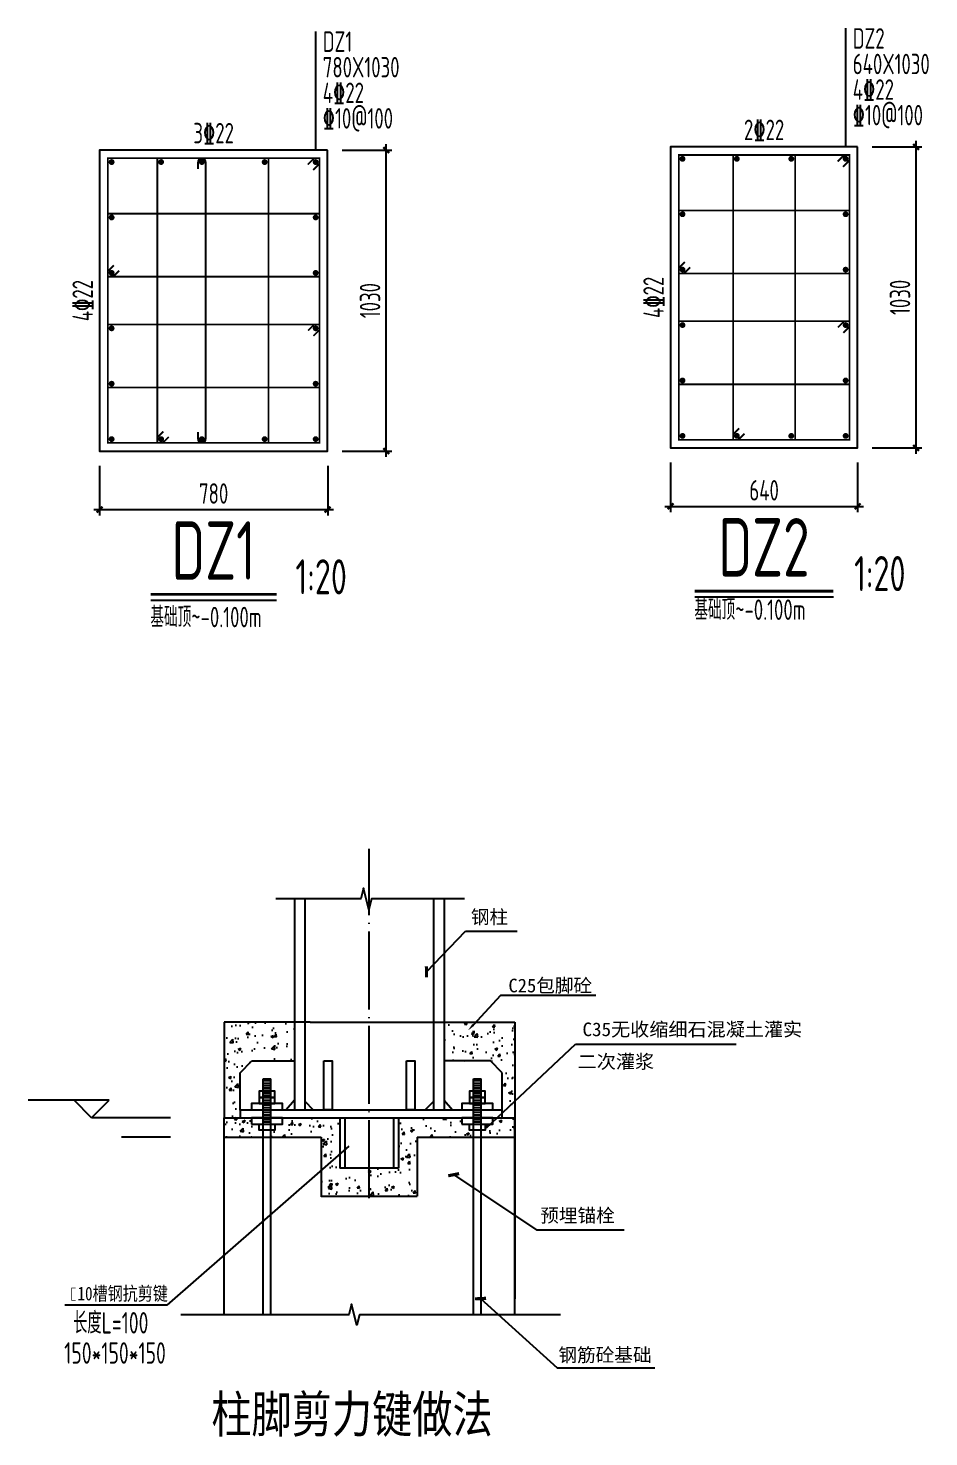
# Model space of a CAD drawing. Extents: x 2303022 to 2899168, y 17226141 to 18257813.
# Drawn here: x 2569208 to 2592313, y 18084294 to 18120440 of the extents above; entities that cross this region are included whole.
import ezdxf
from ezdxf.enums import TextEntityAlignment as Align

# ---------------------------------------------------------------- set-up
doc = ezdxf.new("R2010")
doc.units = 0
doc.header["$LTSCALE"] = 1000
doc.header["$MEASUREMENT"] = 0
doc.linetypes.add('DOTE', pattern=[2.42, 2, -0.2, 0.02, -0.2])
doc.layers.get('Defpoints').update_dxf_attribs({"color": 250})
for name, color, linetype in [('AXIS', 171, 'Continuous'), ('COLU_DE', 7, 'Continuous'), ('COLU_DE_DIM', 3, 'Continuous'), ('COLU_DE_NUM', 7, 'Continuous'), ('COLU_DE_REIN', 1, 'Continuous'), ('COLU_DE_TEXT', 7, 'Continuous'), ('dim', 7, 'Continuous'), ('PUB_DIM', 161, 'Continuous'), ('PUB_TEXT', 7, 'Continuous'), ('S', 2, 'Continuous'), ('中粗线', 2, 'Continuous'), ('剖断线', 253, 'Continuous'), ('文字', 4, 'Continuous'), ('标注', 7, 'Continuous'), ('标注尺寸', 253, 'Continuous'), ('结构', 2, 'Continuous')]:
    doc.layers.add(name, color=color, linetype=linetype)
doc.styles.add('-宋体', font='', dxfattribs={"width": 0.8})
doc.styles.get("Standard").update_dxf_attribs({"font": 'gbenor.shx', "bigfont": 'gbcbig.shx'})
doc.styles.add('TSSD_Dimension', font='Tssdeng.shx', dxfattribs={"width": 0.7, "bigfont": 'hztxt.shx'})
doc.styles.add('TSSD_Label', font='tssdeng.shx', dxfattribs={"width": 0.7, "bigfont": 'hztxt.shx'})
doc.styles.add('TSSD_REIN', font='tssdeng.shx', dxfattribs={"width": 0.7, "bigfont": 'tssdchn.shx'})
doc.styles.add('图框', font='')
doc.styles.get('-宋体').set_extended_font_data('SimSun')
doc.styles.get('图框').set_extended_font_data('SimSun')
doc.dimstyles.new('DIMN100', dxfattribs={"dimtxt": 250, "dimasz": 100, "dimexe": 200, "dimexo": 200, "dimgap": 100, "dimtad": 1, "dimdec": 0, "dimzin": 0, "dimdsep": 46, "dimtxsty": 'Standard', "dimblk": 'ARCHTICK', "dimcen": 0, "dimclrd": 8, "dimclre": 8, "dimclrt": 7, "dimadec": 0, "dimazin": 0, "dimtfac": 1, "dimtdec": 0, "dimtix": 1, "dimtmove": 2, "dimatfit": 3, "dimldrblk": 'ARCHTICK', "dimfxl": 0, "dimtolj": 1, "dimtzin": 0, "dimlwe": 20, "dimarcsym": 0})
doc.dimstyles.new('TSSD_20_150', dxfattribs={"dimtxt": 525, "dimasz": 150, "dimexe": 150, "dimexo": 375, "dimgap": 150, "dimtad": 1, "dimdec": 0, "dimlfac": 0.133333, "dimzin": 0, "dimdsep": 46, "dimtxsty": 'TSSD_Dimension', "dimblk": 'ARCHTICK', "dimblk1": 'ARCHTICK', "dimblk2": 'ARCHTICK', "dimcen": 0, "dimdle": 150, "dimclrt": 7, "dimadec": 0, "dimazin": 0, "dimtfac": 1, "dimtdec": 0, "dimtix": 1, "dimtmove": 2, "dimatfit": 3, "dimfxl": 0, "dimtolj": 1, "dimtzin": 0, "dimarcsym": 0})

# ---------------------------------------------------------------- blocks, each defined once
blk = doc.blocks.new('_ArchTick')
at = {"color": 0, "linetype": 'ByBlock', "const_width": 0.4}
blk.add_lwpolyline([(-0.5, -0.5), (0.5, 0.5)], dxfattribs=at)
blk = doc.blocks.new('*D310')
at = {"layer": 'COLU_DE_DIM', "color": 0, "lineweight": -2}
for p, q in [((2578391, 18109437), (2578391, 18117462)), ((2577266, 18117312), (2578541, 18117312)), ((2577266, 18109587), (2578541, 18109587))]:
    blk.add_line(p, q, dxfattribs=at)
at = {"layer": 'Defpoints', "color": 0}
for p in [(2576891, 18117312), (2578391, 18117312), (2576891, 18109587)]:
    blk.add_point(p, dxfattribs=at)
at = {"layer": 'COLU_DE_DIM', "color": 0, "lineweight": -2, "xscale": 150, "yscale": 150, "zscale": 150}
for p, rotation in [((2578391, 18117312), 90), ((2578391, 18109587), 270)]:
    blk.add_blockref('_ArchTick', p, dxfattribs=dict(at, rotation=rotation))
at = {"layer": 'COLU_DE_DIM', "color": 7, "insert": (2577978, 18113449), "char_height": 525, "attachment_point": 5, "rotation": 90, "style": 'TSSD_Dimension'}
blk.add_mtext('\\A1;1030', dxfattribs=at)
blk = doc.blocks.new('*D311')
at = {"layer": 'COLU_DE_DIM', "color": 0, "lineweight": -2}
for p, q in [((2571041, 18109212), (2571041, 18107937)), ((2576891, 18109212), (2576891, 18107937)), ((2570891, 18108087), (2577041, 18108087))]:
    blk.add_line(p, q, dxfattribs=at)
at = {"layer": 'Defpoints', "color": 0}
for p in [(2571041, 18109587), (2576891, 18109587), (2576891, 18108087)]:
    blk.add_point(p, dxfattribs=at)
at = {"layer": 'COLU_DE_DIM', "color": 0, "lineweight": -2, "xscale": 150, "yscale": 150, "zscale": 150, "rotation": 180}
blk.add_blockref('_ArchTick', (2571041, 18108087), dxfattribs=at)
at = {"layer": 'COLU_DE_DIM', "color": 0, "lineweight": -2, "xscale": 150, "yscale": 150, "zscale": 150}
blk.add_blockref('_ArchTick', (2576891, 18108087), dxfattribs=at)
at = {"layer": 'COLU_DE_DIM', "color": 7, "insert": (2573966, 18108499), "char_height": 525, "attachment_point": 5, "style": 'TSSD_Dimension'}
blk.add_mtext('\\A1;780', dxfattribs=at)
blk = doc.blocks.new('*D312')
at = {"layer": 'COLU_DE_DIM', "color": 0, "lineweight": -2}
for p, q in [((2590862, 18117395), (2592137, 18117395)), ((2591987, 18109520), (2591987, 18117545)), ((2590862, 18109670), (2592137, 18109670))]:
    blk.add_line(p, q, dxfattribs=at)
at = {"layer": 'Defpoints', "color": 0}
for p in [(2590487, 18117395), (2591987, 18117395), (2590487, 18109670)]:
    blk.add_point(p, dxfattribs=at)
at = {"layer": 'COLU_DE_DIM', "color": 0, "lineweight": -2, "xscale": 150, "yscale": 150, "zscale": 150}
for p, rotation in [((2591987, 18117395), 90), ((2591987, 18109670), 270)]:
    blk.add_blockref('_ArchTick', p, dxfattribs=dict(at, rotation=rotation))
at = {"layer": 'COLU_DE_DIM', "color": 7, "insert": (2591574, 18113532), "char_height": 525, "attachment_point": 5, "rotation": 90, "style": 'TSSD_Dimension'}
blk.add_mtext('\\A1;1030', dxfattribs=at)
blk = doc.blocks.new('*D313')
at = {"layer": 'COLU_DE_DIM', "color": 0, "lineweight": -2}
for p, q in [((2585687, 18109295), (2585687, 18108020)), ((2590487, 18109295), (2590487, 18108020)), ((2585537, 18108170), (2590637, 18108170))]:
    blk.add_line(p, q, dxfattribs=at)
at = {"layer": 'Defpoints', "color": 0}
for p in [(2585687, 18109670), (2590487, 18109670), (2590487, 18108170)]:
    blk.add_point(p, dxfattribs=at)
at = {"layer": 'COLU_DE_DIM', "color": 0, "lineweight": -2, "xscale": 150, "yscale": 150, "zscale": 150, "rotation": 180}
blk.add_blockref('_ArchTick', (2585687, 18108170), dxfattribs=at)
at = {"layer": 'COLU_DE_DIM', "color": 0, "lineweight": -2, "xscale": 150, "yscale": 150, "zscale": 150}
blk.add_blockref('_ArchTick', (2590487, 18108170), dxfattribs=at)
at = {"layer": 'COLU_DE_DIM', "color": 7, "insert": (2588087, 18108582), "char_height": 525, "attachment_point": 5, "style": 'TSSD_Dimension'}
blk.add_mtext('\\A1;640', dxfattribs=at)

msp = doc.modelspace()

# ---------------------------------------------------------------- hatches: boundary and pattern name
h = msp.add_hatch()
h.set_pattern_fill('混凝土', color=256, scale=100, style=0)
h.set_pattern_definition([(50, (3418347.9, 18028228.47), (717.2602, -62.75213), [75, -825]), (355, (3418347.9, 18028228.5), (-138.75133, 752.19213), [60, -660]), (100.4514, (3418407.65, 18028223.24), (578.5094, 689.43954), [63.7402, -701.1421]), (46.1842, (3418347.9, 18028428.5), (1067.24105, -165.519), [112.5, -1237.5]), (96.6356, (3418436.8, 18028414.7), (934.6627, 974.1179), [95.6103, -1051.713]), (351.1842, (3418347.9, 18028428.5), (934.662, 974.1186), [90, -990]), (21, (3418447.9, 18028378.47), (596.90705, -402.6189), [75, -825]), (326, (3418447.9, 18028378.5), (243.3153, 725.15005), [60, -660]), (71.4514, (3418497.6, 18028344.9), (840.22263, 322.5305), [63.7402, -701.1421]), (37.5, (3418347.88, 18028228.47), (12.159855, 332.89385), [0, -652, 0, -670, 0, -662.5]), (7.5, (3418347.88, 18028228.47), (263.06954, 394.41171), [0, -382, 0, -637, 0, -252.5]), (327.5, (3418124.88, 18028228.47), (533.82244, -22.55487), [0, -250, 0, -780, 0, -1035]), (317.5, (3418024.88, 18028228.47), (583.18617, 100.10498), [0, -325, 0, -518, 0, -735])])
h.paths.add_polyline_path([(2574238.6, 18094938.2), (2574238.6, 18092480.2), (2574647.9, 18092480.2), (2574647.9, 18092680.2), (2574647.9, 18093638.2), (2574947.9, 18093938.2), (2576038.6, 18093938.2), (2576038.6, 18094938.2)])
h.paths.add_polyline_path([(2581069, 18093938.2), (2581369, 18093638.2), (2581369, 18092597.1), (2581693.5, 18092902.7), (2581693.5, 18094938.2), (2579882.4, 18094938.2), (2579882.4, 18093938.2)])
h.paths.add_polyline_path([(2575234.4, 18091983.6), (2575234.4, 18092160.2), (2575134.4, 18092160.2), (2575134.4, 18092320.2), (2574934.4, 18092320.2), (2574934.4, 18092480.2), (2574238.6, 18092480.2), (2574238.6, 18091983.6)])
h.paths.add_polyline_path([(2576723.9, 18091983.6), (2576723.9, 18091129), (2577205.8, 18091549.2), (2577205.8, 18092480.2), (2575734.4, 18092480.2), (2575734.4, 18092320.2), (2575534.4, 18092320.2), (2575534.4, 18092160.2), (2575434.4, 18092160.2), (2575434.4, 18091983.6)])
h.paths.add_polyline_path([(2577205.8, 18091184.3), (2577205.8, 18091549.2), (2576723.9, 18091129), (2576723.9, 18090471.4), (2577955.8, 18090471.4), (2577955.8, 18091184.3)])
h.paths.add_polyline_path([(2577955.8, 18091184.3), (2577955.8, 18090471.4), (2579187.7, 18090471.4), (2579187.7, 18091983.6), (2580631.4, 18091983.6), (2580631.4, 18092160.2), (2580531.4, 18092160.2), (2580531.4, 18092320.2), (2580331.4, 18092320.2), (2580331.4, 18092480.2), (2578705.8, 18092480.2), (2578705.8, 18091184.3)])
h.paths.add_polyline_path([(2581693.5, 18091983.6), (2581693.5, 18092480.2), (2581244.8, 18092480.2), (2581131.4, 18092373.4), (2581131.4, 18092320.2), (2580931.4, 18092320.2), (2580931.4, 18092160.2), (2580831.4, 18092160.2), (2580831.4, 18091983.6)])
at = {"layer": '标注'}
h = msp.add_hatch(dxfattribs=at)
h.set_pattern_fill('ANSI31', color=256, scale=500, angle=315, style=0)
h.set_pattern_definition([(0, (2471165.39, 18074310.4), (2e-14, 62.5), [])])
h.paths.add_polyline_path([(2575434.4, 18093484.3), (2575234.4, 18093484.3), (2575234.4, 18093164.3), (2575434.4, 18093164.3)])
h.paths.add_polyline_path([(2575434.4, 18093164.3), (2575234.4, 18093164.3), (2575234.4, 18093004.3), (2575434.4, 18093004.3)])
h.paths.add_polyline_path([(2575434.4, 18093004.3), (2575234.4, 18093004.3), (2575234.4, 18092844.3), (2575434.4, 18092844.3)])
h.paths.add_polyline_path([(2575434.4, 18092844.3), (2575234.4, 18092844.3), (2575234.4, 18092684.3), (2575434.4, 18092684.3)])
h.paths.add_polyline_path([(2575434.4, 18092684.3), (2575234.4, 18092684.3), (2575234.4, 18092484.3), (2575434.4, 18092484.3)])
h.paths.add_polyline_path([(2575434.4, 18092484.3), (2575234.4, 18092484.3), (2575234.4, 18092324.3), (2575434.4, 18092324.3)])
h = msp.add_hatch(dxfattribs=at)
h.set_pattern_fill('ANSI31', color=256, scale=500, angle=315, style=0)
h.set_pattern_definition([(0, (2476562.39, 18074310.4), (2e-14, 62.5), [])])
h.paths.add_polyline_path([(2580831.4, 18093484.3), (2580631.4, 18093484.3), (2580631.4, 18093164.3), (2580831.4, 18093164.3)])
h.paths.add_polyline_path([(2580831.4, 18093164.3), (2580631.4, 18093164.3), (2580631.4, 18093004.3), (2580831.4, 18093004.3)])
h.paths.add_polyline_path([(2580831.4, 18093004.3), (2580631.4, 18093004.3), (2580631.4, 18092844.3), (2580831.4, 18092844.3)])
h.paths.add_polyline_path([(2580831.4, 18092844.3), (2580631.4, 18092844.3), (2580631.4, 18092684.3), (2580831.4, 18092684.3)])
h.paths.add_polyline_path([(2580831.4, 18092684.3), (2580631.4, 18092684.3), (2580631.4, 18092484.3), (2580831.4, 18092484.3)])
h.paths.add_polyline_path([(2580831.4, 18092484.3), (2580631.4, 18092484.3), (2580631.4, 18092324.3), (2580831.4, 18092324.3)])

# ---------------------------------------------------------------- linework, layer by layer
for p, q in [((2580969, 18092220.5), (2583247.4, 18094365.9)), ((2576723.9, 18091983.6), (2576723.9, 18090471.4)), ((2579187.7, 18091983.6), (2579187.7, 18090471.4)), ((2576723.9, 18090471.4), (2579187.7, 18090471.4))]:
    msp.add_line(p, q)
at = {"color": 6, "ltscale": 0.5}
for p, q in [((2577435.7, 18091749.6), (2572764.2, 18087676.3)), ((2572764.2, 18087676.3), (2570149.7, 18087676.3))]:
    msp.add_line(p, q, dxfattribs=at)
at = {"ltscale": 0.5}
for points in [[(2576791.6, 18093938.2), (2577006.1, 18093938.2), (2577006.1, 18092684.3), (2576791.6, 18092684.3)], [(2578916.6, 18093938.2), (2579131.1, 18093938.2), (2579131.1, 18092684.3), (2578916.6, 18092684.3)]]:
    msp.add_lwpolyline(points, close=True, dxfattribs=at)
at = {"const_width": 16}
msp.add_lwpolyline([(2570422.5, 18088111.9), (2570324.4, 18088111.9), (2570324.4, 18087799.8), (2570422.5, 18087799.8)], dxfattribs=at)
at = {"layer": 'AXIS', "color": 1, "linetype": 'DOTE'}
msp.add_line((2577955.8, 18090420.8), (2577955.8, 18099382.1), dxfattribs=at)
at = {"layer": 'COLU_DE'}
for points in [[(2590486.7, 18117394.8), (2585686.7, 18117394.8), (2585686.7, 18109669.8), (2590486.7, 18109669.8)], [(2576890.6, 18117311.9), (2571040.6, 18117311.9), (2571040.6, 18109586.9), (2576890.6, 18109586.9)]]:
    msp.add_lwpolyline(points, close=True, dxfattribs=at)
at = {"layer": 'COLU_DE_NUM'}
for p, q in [((2586309.8, 18105844.8), (2589863.6, 18105844.8)), ((2572350.2, 18105761.9), (2575581, 18105761.9))]:
    msp.add_line(p, q, dxfattribs=at)
at = {"layer": 'COLU_DE_NUM', "const_width": 75}
for points in [[(2572350.2, 18105911.9), (2575581, 18105911.9)], [(2586309.8, 18105994.8), (2589863.6, 18105994.8)]]:
    msp.add_lwpolyline(points, dxfattribs=at)
at = {"layer": 'COLU_DE_REIN', "const_width": 45}
for points in [[(2576516.5, 18116800), (2576680.6, 18116964), (2576680.6, 18117101.9), (2571250.6, 18117101.9), (2571250.6, 18109796.9), (2576680.6, 18109796.9), (2576680.6, 18117101.9), (2576542.7, 18117101.9), (2576378.6, 18116937.8)], [(2572676.6, 18110090.6), (2572520.8, 18109934.8), (2572520.8, 18109796.9), (2575371.8, 18109796.9), (2575371.8, 18117101.9), (2572520.8, 18117101.9), (2572520.8, 18109796.9), (2572658.7, 18109796.9), (2572814.5, 18109952.7)], [(2590112.6, 18116882.9), (2590276.7, 18117047), (2590276.7, 18117184.8), (2585896.7, 18117184.8), (2585896.7, 18109879.8), (2590276.7, 18109879.8), (2590276.7, 18117184.8), (2590138.8, 18117184.8), (2589974.8, 18117020.8)], [(2587447.5, 18110173.6), (2587291.7, 18110017.7), (2587291.7, 18109879.8), (2588881.7, 18109879.8), (2588881.7, 18117184.8), (2587291.7, 18117184.8), (2587291.7, 18109879.8), (2587429.6, 18109879.8), (2587585.4, 18110035.7)], [(2571406.4, 18114356.6), (2571250.6, 18114200.8), (2571250.6, 18114062.9), (2576680.6, 18114062.9), (2576680.6, 18115679.9), (2571250.6, 18115679.9), (2571250.6, 18114062.9), (2571388.5, 18114062.9), (2571544.3, 18114218.7)], [(2586052.5, 18114439.6), (2585896.7, 18114283.7), (2585896.7, 18114145.8), (2590276.7, 18114145.8), (2590276.7, 18115762.8), (2585896.7, 18115762.8), (2585896.7, 18114145.8), (2586034.6, 18114145.8), (2586190.4, 18114301.7)], [(2576524.7, 18112542.2), (2576680.6, 18112698), (2576680.6, 18112835.9), (2571250.6, 18112835.9), (2571250.6, 18111218.9), (2576680.6, 18111218.9), (2576680.6, 18112835.9), (2576542.7, 18112835.9), (2576386.9, 18112680.1)], [(2590120.9, 18112625.1), (2590276.7, 18112781), (2590276.7, 18112918.8), (2585896.7, 18112918.8), (2585896.7, 18111301.8), (2590276.7, 18111301.8), (2590276.7, 18112918.8), (2590138.8, 18112918.8), (2589983, 18112763)]]:
    msp.add_lwpolyline(points, dxfattribs=at)
at = {"layer": 'COLU_DE_REIN', "const_width": 75}
for points in [[(2571310.6, 18117004.4, 1), (2571385.6, 18117004.4, 1)], [(2572580.8, 18117004.4, 1), (2572655.8, 18117004.4, 1)], [(2573625.2, 18117004.4, 1), (2573700.2, 18117004.4, 1)], [(2575236.8, 18117004.4, 1), (2575311.8, 18117004.4, 1)], [(2576545.6, 18117004.4, 1), (2576620.6, 18117004.4, 1)], [(2585956.7, 18117087.3, 1), (2586031.7, 18117087.3, 1)], [(2587351.7, 18117087.3, 1), (2587426.7, 18117087.3, 1)], [(2588746.7, 18117087.3, 1), (2588821.7, 18117087.3, 1)], [(2590141.7, 18117087.3, 1), (2590216.7, 18117087.3, 1)], [(2571310.6, 18115582.4, 1), (2571385.6, 18115582.4, 1)], [(2576545.6, 18115582.4, 1), (2576620.6, 18115582.4, 1)], [(2585956.7, 18115665.3, 1), (2586031.7, 18115665.3, 1)], [(2590141.7, 18115665.3, 1), (2590216.7, 18115665.3, 1)], [(2571310.6, 18114160.4, 1), (2571385.6, 18114160.4, 1)], [(2576545.6, 18114160.4, 1), (2576620.6, 18114160.4, 1)], [(2585956.7, 18114243.3, 1), (2586031.7, 18114243.3, 1)], [(2590141.7, 18114243.3, 1), (2590216.7, 18114243.3, 1)], [(2571310.6, 18112738.4, 1), (2571385.6, 18112738.4, 1)], [(2576545.6, 18112738.4, 1), (2576620.6, 18112738.4, 1)], [(2585956.7, 18112821.3, 1), (2586031.7, 18112821.3, 1)], [(2590141.7, 18112821.3, 1), (2590216.7, 18112821.3, 1)], [(2571310.6, 18111316.4, 1), (2571385.6, 18111316.4, 1)], [(2576545.6, 18111316.4, 1), (2576620.6, 18111316.4, 1)], [(2585956.7, 18111399.3, 1), (2586031.7, 18111399.3, 1)], [(2590141.7, 18111399.3, 1), (2590216.7, 18111399.3, 1)], [(2571310.6, 18109894.4, 1), (2571385.6, 18109894.4, 1)], [(2572580.8, 18109894.4, 1), (2572655.8, 18109894.4, 1)], [(2573625.2, 18109894.4, 1), (2573700.2, 18109894.4, 1)], [(2575236.8, 18109894.4, 1), (2575311.8, 18109894.4, 1)], [(2576545.6, 18109894.4, 1), (2576620.6, 18109894.4, 1)], [(2585956.7, 18109977.3, 1), (2586031.7, 18109977.3, 1)], [(2587351.7, 18109977.3, 1), (2587426.7, 18109977.3, 1)], [(2588746.7, 18109977.3, 1), (2588821.7, 18109977.3, 1)], [(2590141.7, 18109977.3, 1), (2590216.7, 18109977.3, 1)]]:
    msp.add_lwpolyline(points, format="xyb", close=True, dxfattribs=at)
at = {"layer": 'COLU_DE_REIN', "const_width": 45}
msp.add_lwpolyline([(2573565.2, 18116824.4), (2573565.2, 18117004.4, -1), (2573760.2, 18117004.4), (2573760.2, 18109894.4, -1), (2573565.2, 18109894.4), (2573565.2, 18110074.4)], format="xyb", dxfattribs=at)
at = {"layer": 'COLU_DE_TEXT'}
for p, q in [((2576590.6, 18117311.9), (2576590.6, 18120356.9)), ((2590186.7, 18117394.8), (2590186.7, 18120439.8))]:
    msp.add_line(p, q, dxfattribs=at)
at = {"layer": 'dim'}
msp.add_line((2583247.4, 18094365.9), (2587369.6, 18094365.9), dxfattribs=at)
at = {"layer": 'PUB_DIM'}
for p, q in [((2571283.2, 18092930.2), (2569207.6, 18092930.2)), ((2570833.2, 18092480.2), (2570383.2, 18092930.2)), ((2570833.2, 18092480.2), (2571283.2, 18092930.2))]:
    msp.add_line(p, q, dxfattribs=at)
at = {"layer": 'S'}
for p, q in [((2577205.8, 18092480.2), (2577205.8, 18091184.3)), ((2577333.3, 18092480.2), (2577333.3, 18091184.3)), ((2578578.3, 18092480.2), (2578578.3, 18091184.3)), ((2578705.8, 18092480.2), (2578705.8, 18091184.3)), ((2578705.8, 18091184.3), (2577205.8, 18091184.3))]:
    msp.add_line(p, q, dxfattribs=at)
at = {"layer": '中粗线'}
for p, q in [((2576038.6, 18098098.9), (2576038.6, 18092684.3)), ((2576304, 18098098.9), (2576304, 18092684.3)), ((2579617, 18092684.3), (2579617, 18098098.9)), ((2579882.4, 18098098.9), (2579882.4, 18092684.3)), ((2576038.6, 18092929.2), (2575829.3, 18092684.3)), ((2576304, 18092908.7), (2576516.3, 18092684.3)), ((2579617, 18092908.7), (2579392.5, 18092684.3)), ((2579882.4, 18092929.2), (2580097.1, 18092684.3)), ((2574238.6, 18092480.2), (2578705.8, 18092480.2)), ((2574238.6, 18087428.3), (2574238.6, 18092480.2)), ((2574647.9, 18092684.3), (2577333.3, 18092684.3)), ((2574647.9, 18092684.3), (2574647.9, 18092480.2)), ((2577333.3, 18092684.3), (2581369, 18092684.3)), ((2578705.8, 18092480.2), (2581693.5, 18092480.2)), ((2581693.5, 18087428.3), (2581693.5, 18092480.2)), ((2574238.6, 18091983.6), (2576723.9, 18091983.6)), ((2579187.7, 18091983.6), (2581693.5, 18091983.6))]:
    msp.add_line(p, q, dxfattribs=at)
at = {"layer": '中粗线', "color": 7, "linetype": 'ByBlock'}
for p, q in [((2580565.2, 18092480.2), (2581545.8, 18092480.2)), ((2581091.5, 18091983.6), (2581545.8, 18091983.6))]:
    msp.add_line(p, q, dxfattribs=at)
at = {"layer": '中粗线'}
msp.add_point((2574933.5, 18091983.6), dxfattribs=at)
at = {"layer": '剖断线'}
for points in [[(2580400.1, 18098101.6), (2578013.6, 18098101.6), (2577945.3, 18097828.6), (2577808.8, 18098374.6), (2577740.6, 18098101.6), (2575558.8, 18098101.6)], [(2582862.9, 18087428.3), (2577709.3, 18087428.3), (2577641, 18087155.3), (2577504.5, 18087701.3), (2577436.3, 18087428.3), (2573125.6, 18087428.3)]]:
    msp.add_lwpolyline(points, dxfattribs=at)
at = {"layer": '文字'}
msp.add_lwpolyline([(2580628.4, 18094867.4), (2581335.1, 18095629.9), (2583771.2, 18095629.9)], dxfattribs=at)
msp.add_solid([(2580652.9, 18094844.8), (2580492.5, 18094720.7), (2580604, 18094890.1)], dxfattribs=at)
at = {"layer": '标注尺寸'}
for p, q in [((2572861.1, 18092480.2), (2570833.2, 18092480.2)), ((2572861.1, 18091983.6), (2571601.1, 18091983.6))]:
    msp.add_line(p, q, dxfattribs=at)
at = {"layer": '结构'}
for p, q in [((2576438.6, 18094938.2), (2574238.6, 18094938.2)), ((2574238.6, 18094938.2), (2574238.6, 18092480.2)), ((2576438.6, 18094938.2), (2579432.4, 18094938.2)), ((2579432.4, 18094938.2), (2581693.5, 18094938.2)), ((2581693.5, 18094938.2), (2581693.5, 18087834.5)), ((2574647.9, 18093638.2), (2574947.9, 18093938.2)), ((2574947.9, 18093938.2), (2576038.6, 18093938.2)), ((2581069, 18093938.2), (2579882.4, 18093938.2)), ((2581369, 18093638.2), (2581069, 18093938.2)), ((2574647.9, 18092680.2), (2574647.9, 18093638.2)), ((2581369, 18092480.2), (2581369, 18093638.2)), ((2575234.4, 18093480.2), (2575434.4, 18093480.2)), ((2575234.4, 18087428.3), (2575234.4, 18093480.2)), ((2575434.4, 18087428.3), (2575434.4, 18093480.2)), ((2580631.4, 18093480.2), (2580831.4, 18093480.2)), ((2580631.4, 18087428.3), (2580631.4, 18093480.2)), ((2580831.4, 18087428.3), (2580831.4, 18093480.2)), ((2574647.9, 18092680.2), (2574647.9, 18092480.2))]:
    msp.add_line(p, q, dxfattribs=at)
for points in [[(2575134.4, 18093000.2), (2575534.4, 18093000.2), (2575534.4, 18093160.2), (2575134.4, 18093160.2)], [(2580531.4, 18093000.2), (2580931.4, 18093000.2), (2580931.4, 18093160.2), (2580531.4, 18093160.2)], [(2574934.4, 18092684.3), (2575734.4, 18092684.3), (2575734.4, 18092844.3), (2574934.4, 18092844.3)], [(2575134.4, 18092844.3), (2575534.4, 18092844.3), (2575534.4, 18093000.2), (2575134.4, 18093000.2)], [(2580331.4, 18092684.3), (2581131.4, 18092684.3), (2581131.4, 18092844.3), (2580331.4, 18092844.3)], [(2580531.4, 18092844.3), (2580931.4, 18092844.3), (2580931.4, 18093000.2), (2580531.4, 18093000.2)], [(2574934.4, 18092320.2), (2575734.4, 18092320.2), (2575734.4, 18092480.2), (2574934.4, 18092480.2)], [(2580331.4, 18092320.2), (2581131.4, 18092320.2), (2581131.4, 18092480.2), (2580331.4, 18092480.2)], [(2575134.4, 18092320.2), (2575534.4, 18092320.2), (2575534.4, 18092160.2), (2575134.4, 18092160.2)], [(2580531.4, 18092320.2), (2580931.4, 18092320.2), (2580931.4, 18092160.2), (2580531.4, 18092160.2)]]:
    msp.add_lwpolyline(points, close=True, dxfattribs=at)

# ---------------------------------------------------------------- texts
at = {"color": 6, "ltscale": 0.5, "style": '图框'}
for s, p in [('钢柱', (2581042.5, 18097641.5)), ('C25包脚砼', (2582601.5, 18095882.3))]:
    msp.add_text(s, height=350, dxfattribs=at).set_placement(p, align=Align.MIDDLE)
at = {"color": 6, "ltscale": 0.5, "style": '图框', "width": 1.026629}
for s, p in [('C35无收缩细石混凝土灌实', (2583428.4, 18094575.2)), ('二次灌浆', (2583305.5, 18093746.7))]:
    msp.add_text(s, height=350, dxfattribs=at).set_placement(p)
at = {"color": 6, "ltscale": 0.5, "style": '图框', "width": 0.776416}
msp.add_text('10槽钢抗剪键', height=350, dxfattribs=at).set_placement((2570473.1, 18087796), (2572792, 18087796), align=Align.FIT)
at = {"color": 6, "ltscale": 0.5, "char_height": 350, "attachment_point": 1, "style": '图框'}
for s, insert in [('预埋锚栓', (2582344.8, 18090149.4, 1400)), ('钢筋砼基础', (2582811.6, 18086570.4, 1400))]:
    msp.add_mtext(s, dxfattribs=dict(at, insert=insert))
at = {"layer": 'COLU_DE_NUM', "style": 'TSSD_Label', "width": 0.7}
for s, p in [('DZ1', (2573965.6, 18107036.9)), ('DZ2', (2588086.7, 18107119.8))]:
    msp.add_text(s, height=1500, dxfattribs=at).set_placement(p, align=Align.MIDDLE)
for p in [(2590396.7, 18105994.8), (2576065.6, 18105911.9)]:
    msp.add_text('1:20', height=900, dxfattribs=at).set_placement(p)
at = {"layer": 'COLU_DE_TEXT', "style": 'TSSD_REIN', "width": 0.7}
for s, p in [('DZ1', (2576765.6, 18119831.9)), ('DZ2', (2590361.7, 18119914.8)), ('780X1030', (2576765.6, 18119175.7)), ('640X1030', (2590361.7, 18119258.6)), ('4\x8422', (2576765.6, 18118519.4)), ('4\x8422', (2590361.7, 18118602.3)), ('\x8410@100', (2576765.6, 18117863.2)), ('\x8410@100', (2590361.7, 18117946.1)), ('基础顶~-0.100m', (2586298.1, 18105256.1)), ('基础顶~-0.100m', (2572343.5, 18105066.8))]:
    msp.add_text(s, height=525, dxfattribs=at).set_placement(p)
for s, p in [('3\x8422', (2573965.6, 18117747.7)), ('2\x8422', (2588086.7, 18117830.6))]:
    msp.add_text(s, height=525, dxfattribs=at).set_placement(p, align=Align.MIDDLE)
for p in [(2570604.8, 18113449.4), (2585251, 18113532.3)]:
    msp.add_text('4\x8422', height=525, rotation=90, dxfattribs=at).set_placement(p, align=Align.MIDDLE)
at = {"layer": 'PUB_TEXT', "style": 'TSSD_REIN', "width": 0.7}
for s, p in [('长度L=100', (2571326.3, 18086944.8)), ('150*150*150', (2571435.4, 18086170.4))]:
    msp.add_text(s, height=550, dxfattribs=at).set_placement(p, align=Align.CENTER)
at = {"layer": 'PUB_TEXT', "style": '-宋体', "width": 0.8}
msp.add_text('柱脚剪力键做法', height=945, dxfattribs=at).set_placement((2573905.8, 18084403.6))

# ---------------------------------------------------------------- dimensions: what is measured, and where the dimension line sits
at = {"layer": 'COLU_DE_DIM'}
for p1, p2, picture, middle in [((2576890.6, 18109586.9), (2576890.6, 18117311.9), '*D310', (2577978.1, 18113449.4)), ((2590486.7, 18109669.8), (2590486.7, 18117394.8), '*D312', (2591574.2, 18113532.3)), ((2571040.6, 18109586.9), (2576890.6, 18109586.9), '*D311', (2573965.6, 18108499.4)), ((2585686.7, 18109669.8), (2590486.7, 18109669.8), '*D313', (2588086.7, 18108582.3))]:
    dim = msp.add_aligned_dim(p1=p1, p2=p2, distance=-1500, dimstyle='TSSD_20_150', dxfattribs=at)
    dim.commit()
    dim.dimension.update_dxf_attribs({"geometry": picture, "text_midpoint": middle})

# ---------------------------------------------------------------- leaders
at = {"layer": '文字'}
for points in [[(2579425.5, 18096227.4), (2580430.2, 18097269), (2581751.3, 18097269)], [(2580123.2, 18091020.2), (2582250.8, 18089602.4), (2584501.5, 18089602.4)], [(2580814.4, 18087841.7), (2582778.6, 18086062), (2585284.2, 18086062)]]:
    msp.add_leader(points, dimstyle='DIMN100', override={"dimscale": 2, "dimtad": 0}, dxfattribs=at)

doc.saveas('drawing.dxf')
